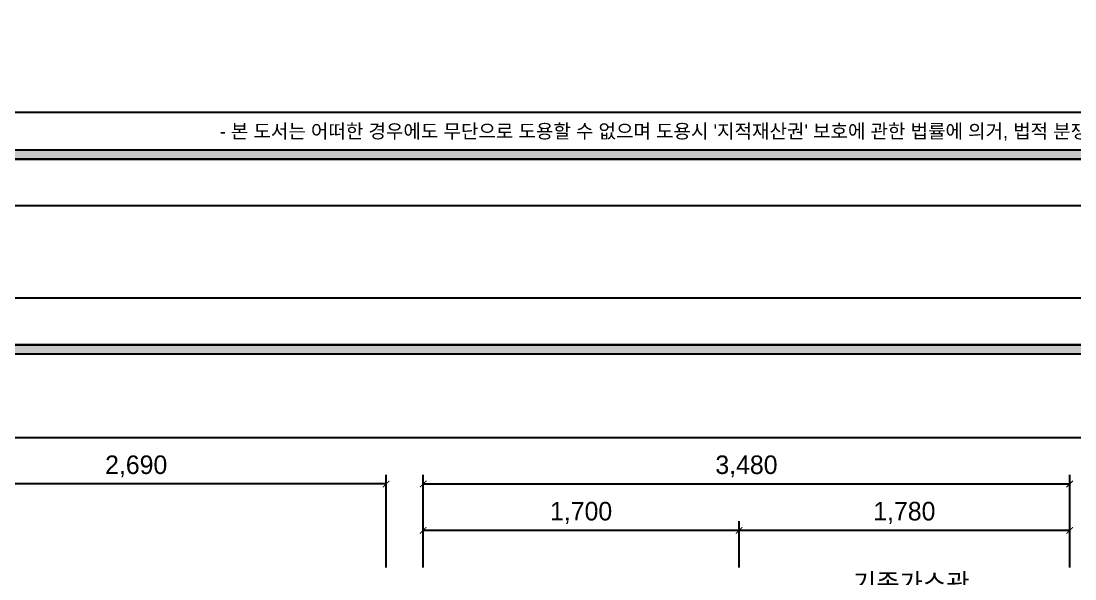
# Model space of a CAD drawing. Header units: inches. Extents: x 4374 to 164780, y 597 to 50243.
# Drawn here: x 9867 to 15540, y 32881 to 35886 of the extents above; entities that cross this region are included whole.
import ezdxf
from ezdxf.enums import TextEntityAlignment as Align

# ---------------------------------------------------------------- set-up
doc = ezdxf.new("R2010")
doc.units = ezdxf.units.IN
doc.header["$LTSCALE"] = 50
doc.header["$MEASUREMENT"] = 0
doc.header["$PDSIZE"] = 700.071425
doc.linetypes.add('HID', pattern=[2.5, 1.5, -1])
for name, color, linetype in [('06-FUR', 6, 'Continuous'), ('07-DIM', 5, 'Continuous'), ('3.기호.계단선', 30, 'Continuous'), ('F-SYM', 7, 'Continuous'), ('FORM(YOURNAME)-11', 1, 'Continuous')]:
    doc.layers.add(name, color=color, linetype=linetype)
doc.styles.add('YOURNAME', font='HY울릉도M.TTF')
doc.styles.add('마감재', font='stylu.ttf')
doc.styles.add('코레일둥고', font='Korail_Round_Gothic_Medium.ttf')
doc.dimstyles.new('벽치수 Copy of DIM-50', dxfattribs={"dimscale": 50, "dimtxt": 2, "dimasz": 0.7, "dimexe": 1, "dimexo": 1, "dimgap": 0.7, "dimtad": 1, "dimdec": 0, "dimzin": 1, "dimdsep": 46, "dimlunit": 6, "dimtxsty": '마감재', "dimblk": 'ARCHTICK', "dimcen": -0.09, "dimclrd": 256, "dimclre": 256, "dimclrt": 3, "dimadec": 0, "dimazin": 0, "dimtfac": 1, "dimtdec": 0, "dimtix": 1, "dimtmove": 2, "dimatfit": 0, "dimldrblk": 'ARCHTICK', "dimfxl": 0, "dimtolj": 1, "dimtzin": 0, "dimarcsym": 0})

# ---------------------------------------------------------------- blocks, each defined once
blk = doc.blocks.new('FORM-PLAN')
at = {"layer": 'FORM(YOURNAME)-11'}
h = blk.add_hatch(color=256, dxfattribs=at)
h.dxf.hatch_style = 1
h.paths.add_polyline_path([(-71444, 55115), (10556, 55115), (10556, 54915), (-71444, 54915)])
h.paths.add_polyline_path([(-71444, -2085), (10556, -2085), (10556, -2285), (-71444, -2285)])
at = {"layer": 'Defpoints', "color": 158}
blk.add_line((1346, -1285), (-71444, -1285), dxfattribs=at)
for points in [[(-71444, -2285), (10556, -2285), (10556, 55115), (-71444, 55115)], [(-69444, 53115), (-64, 53115), (-64, 1215), (-69444, 1215)]]:
    blk.add_lwpolyline(points, close=True, dxfattribs=at)
at = {"layer": 'FORM(YOURNAME)-11', "color": 250}
blk.add_lwpolyline([(-72444, -3285), (11556, -3285), (11556, 56115), (-72444, 56115)], close=True, dxfattribs=at)
at = {"layer": 'FORM(YOURNAME)-11'}
for points in [[(-71444, 55115), (10556, 55115), (10556, 54915), (-71444, 54915)], [(-71444, -2085), (10556, -2085), (10556, -2285), (-71444, -2285)]]:
    blk.add_lwpolyline(points, close=True, dxfattribs=at)
at = {"layer": 'FORM(YOURNAME)-11', "color": 1, "style": 'YOURNAME'}
blk.add_text("- 본 도서는 어떠한 경우에도 무단으로 도용할 수 없으며 도용시 '지적재산권' 보호에 관한 법률에 의거, 법적 분쟁이 발생합니다.  또한 본 도서에 관한 모든 저작권은 당사에 있습니다. -", height=300, dxfattribs=at).set_placement((-32990, -1685), align=Align.MIDDLE_CENTER)
at = {"layer": 'FORM(YOURNAME)-11', "color": 3, "style": 'YOURNAME'}
for tag, height, p in [('1', 450, (9905, 18188)), ('2', 450, (9905, 17544)), ('3', 450, (9905, 16257)), ('4', 450, (9905, 14326)), ('5', 515, (9905, 12009)), ('6', 515, (9905, 9757)), ('7', 515, (9905, 7504)), ('8', 515, (9905, 5252)), ('9', 515, (9905, 2999)), ('10', 515, (5655, 811)), ('11', 515, (9905, 747)), ('12', 515, (5655, -1441)), ('13', 515, (9905, -1441))]:
    blk.add_attdef(tag, text='', height=height, dxfattribs=at).set_placement(p, align=Align.MIDDLE_RIGHT)
blk = doc.blocks.new('*U574')
at = {"layer": 'F-SYM', "xscale": 0.2500000000000001, "yscale": 0.2500000000000001, "zscale": 0.2500000000000001}
blk.add_blockref('FORM-PLAN', (22985.5, 20363.8), dxfattribs=at)
blk = doc.blocks.new('_ArchTick')
at = {"color": 0, "linetype": 'ByBlock', "const_width": 0.15}
blk.add_lwpolyline([(-0.5, -0.5), (0.5, 0.5)], dxfattribs=at)
blk = doc.blocks.new('*D34')
at = {"layer": '07-DIM', "lineweight": -2}
for p, q in [((9141.9, 32942.6), (9141.9, 33442.6)), ((11831.9, 32942.6), (11831.9, 33442.6)), ((11831.9, 33392.6), (9141.9, 33392.6))]:
    blk.add_line(p, q, dxfattribs=at)
at = {"layer": 'Defpoints', "color": 0}
for p in [(9141.9, 33392.6), (9141.9, 32892.6), (11831.9, 32892.6)]:
    blk.add_point(p, dxfattribs=at)
at = {"layer": '07-DIM', "lineweight": -2, "xscale": 35, "yscale": 35, "zscale": 35, "rotation": 180}
blk.add_blockref('_ArchTick', (9141.9, 33392.6), dxfattribs=at)
at = {"layer": '07-DIM', "lineweight": -2, "xscale": 35, "yscale": 35, "zscale": 35}
blk.add_blockref('_ArchTick', (11831.9, 33392.6), dxfattribs=at)
at = {"layer": '07-DIM', "color": 3, "insert": (10486.9, 33486.9), "char_height": 100, "attachment_point": 5, "style": '마감재'}
blk.add_mtext('\\A1;2,690', dxfattribs=at)
blk = doc.blocks.new('*D35')
at = {"layer": '07-DIM', "lineweight": -2}
for p, q in [((12031.9, 32942.6), (12031.9, 33442.6)), ((15511.9, 32942.6), (15511.9, 33442.6)), ((12031.9, 33392.6), (15511.9, 33392.6))]:
    blk.add_line(p, q, dxfattribs=at)
at = {"layer": 'Defpoints', "color": 0}
for p in [(15511.9, 33392.6), (12031.9, 32892.6), (15511.9, 32892.6)]:
    blk.add_point(p, dxfattribs=at)
at = {"layer": '07-DIM', "lineweight": -2, "xscale": 35, "yscale": 35, "zscale": 35, "rotation": 180}
blk.add_blockref('_ArchTick', (12031.9, 33392.6), dxfattribs=at)
at = {"layer": '07-DIM', "lineweight": -2, "xscale": 35, "yscale": 35, "zscale": 35}
blk.add_blockref('_ArchTick', (15511.9, 33392.6), dxfattribs=at)
at = {"layer": '07-DIM', "color": 3, "insert": (13771.9, 33486.9), "char_height": 100, "attachment_point": 5, "style": '마감재'}
blk.add_mtext('\\A1;3,480', dxfattribs=at)
blk = doc.blocks.new('*D38')
at = {"layer": '07-DIM', "lineweight": -2}
for p, q in [((13731.9, 32942.6), (13731.9, 33192.6)), ((15511.9, 32942.6), (15511.9, 33192.6)), ((15511.9, 33142.6), (13731.9, 33142.6))]:
    blk.add_line(p, q, dxfattribs=at)
at = {"layer": 'Defpoints', "color": 0}
for p in [(13731.9, 33142.6), (13731.9, 32892.6), (15511.9, 32892.6)]:
    blk.add_point(p, dxfattribs=at)
at = {"layer": '07-DIM', "lineweight": -2, "xscale": 35, "yscale": 35, "zscale": 35, "rotation": 180}
blk.add_blockref('_ArchTick', (13731.9, 33142.6), dxfattribs=at)
at = {"layer": '07-DIM', "lineweight": -2, "xscale": 35, "yscale": 35, "zscale": 35}
blk.add_blockref('_ArchTick', (15511.9, 33142.6), dxfattribs=at)
at = {"layer": '07-DIM', "color": 3, "insert": (14621.9, 33236.9), "char_height": 100, "attachment_point": 5, "style": '마감재'}
blk.add_mtext('\\A1;1,780', dxfattribs=at)
blk = doc.blocks.new('*D39')
at = {"layer": '07-DIM', "lineweight": -2}
for p, q in [((12031.9, 32942.6), (12031.9, 33192.6)), ((13731.9, 32942.6), (13731.9, 33192.6)), ((13731.9, 33142.6), (12031.9, 33142.6))]:
    blk.add_line(p, q, dxfattribs=at)
at = {"layer": 'Defpoints', "color": 0}
for p in [(12031.9, 33142.6), (12031.9, 32892.6), (13731.9, 32892.6)]:
    blk.add_point(p, dxfattribs=at)
at = {"layer": '07-DIM', "lineweight": -2, "xscale": 35, "yscale": 35, "zscale": 35, "rotation": 180}
blk.add_blockref('_ArchTick', (12031.9, 33142.6), dxfattribs=at)
at = {"layer": '07-DIM', "lineweight": -2, "xscale": 35, "yscale": 35, "zscale": 35}
blk.add_blockref('_ArchTick', (13731.9, 33142.6), dxfattribs=at)
at = {"layer": '07-DIM', "color": 3, "insert": (12881.9, 33236.9), "char_height": 100, "attachment_point": 5, "style": '마감재'}
blk.add_mtext('\\A1;1,700', dxfattribs=at)
blk = doc.blocks.new('*U577')
at = {"layer": 'F-SYM', "xscale": 0.2500000000000001, "yscale": 0.2500000000000001, "zscale": 0.2500000000000001}
blk.add_blockref('FORM-PLAN', (22985.5, 35713.8), dxfattribs=at)

msp = doc.modelspace()

# ---------------------------------------------------------------- block references
at = {"layer": '06-FUR'}
for name in ['*U577', '*U574']:
    msp.add_blockref(name, (0, 0), dxfattribs=at)

# ---------------------------------------------------------------- texts
at = {"layer": '3.기호.계단선', "linetype": 'HID', "style": '코레일둥고'}
msp.add_text('기존가스관', height=100, dxfattribs=at).set_placement((14345.2, 32810.5))

# ---------------------------------------------------------------- dimensions: what is measured, and where the dimension line sits
at = {"layer": '07-DIM'}
for base, p1, p2, picture, middle in [((9141.9, 33392.6), (11831.9, 32892.6), (9141.9, 32892.6), '*D34', (10486.9, 33486.9)), ((15511.9, 33392.6), (12031.9, 32892.6), (15511.9, 32892.6), '*D35', (13771.9, 33486.9)), ((12031.9, 33142.6), (13731.9, 32892.6), (12031.9, 32892.6), '*D39', (12881.9, 33236.9)), ((13731.9, 33142.6), (15511.9, 32892.6), (13731.9, 32892.6), '*D38', (14621.9, 33236.9))]:
    dim = msp.add_linear_dim(base=base, p1=p1, p2=p2, dimstyle='벽치수 Copy of DIM-50', dxfattribs=at)
    dim.commit()
    dim.dimension.update_dxf_attribs({"geometry": picture, "text_midpoint": middle})

doc.saveas('drawing.dxf')
